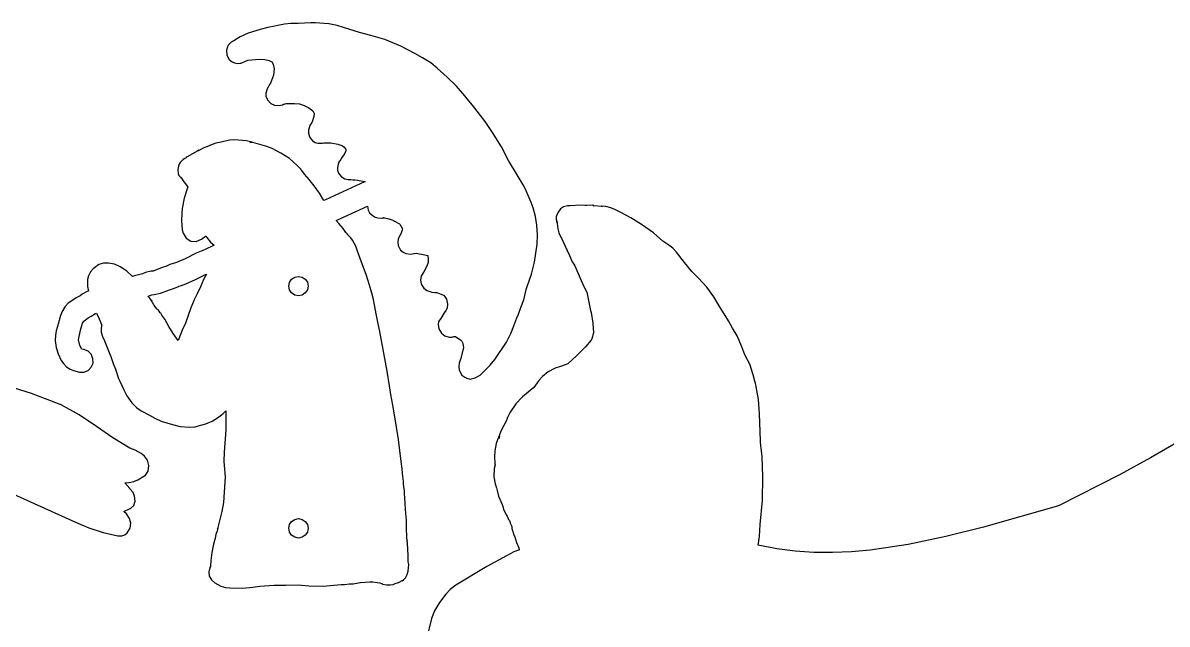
# Model space of a CAD drawing. Extents: x -104 to 747, y 152 to 800.
# Drawn here: x 368.5 to 604.6, y 664.1 to 788.2 of the extents above; entities that cross this region are included whole.
import ezdxf

# ---------------------------------------------------------------- set-up
doc = ezdxf.new("R2010")
doc.units = 0

msp = doc.modelspace()

# ---------------------------------------------------------------- linework, layer by layer
for p, q in [((414.998, 786.12), (413.359, 785.315)), ((417.496, 786.857), (414.998, 786.12)), ((419.092, 787.27), (417.496, 786.857)), ((420.502, 787.535), (419.092, 787.27)), ((421.11, 787.711), (420.502, 787.535)), ((422.497375, 787.97075), (421.11, 787.711)), ((423.824, 788.088), (422.497375, 787.97075)), ((425.318, 788.101), (423.824, 788.088)), ((427.92, 788.221), (425.318, 788.101)), ((428.835, 788.221), (427.92, 788.221)), ((428.837, 788.228), (428.835, 788.221)), ((428.836, 788.219), (428.837, 788.228)), ((431.661, 788.01), (428.836, 788.219)), ((433.366, 787.71), (431.661, 788.01)), ((434.688, 787.299), (433.366, 787.71)), ((437.96, 786.252), (434.688, 787.299)), ((440.299, 785.654), (437.96, 786.252)), ((411.528375, 784.280625), (410.968, 783.663)), ((411.74, 784.35), (411.528375, 784.280625)), ((411.939, 784.444), (411.74, 784.35)), ((412.043, 784.53), (411.939, 784.444)), ((413.359, 785.315), (412.043, 784.53)), ((443.184, 784.805), (440.299, 785.654)), ((446.475875, 783.42975), (443.184, 784.805)), ((410.736, 783.267), (410.535, 782.585)), ((410.535, 782.585), (410.605, 781.593)), ((410.605, 781.593), (411.102, 780.68)), ((410.968, 783.663), (410.736, 783.267)), ((449.407, 781.879), (446.475875, 783.42975)), ((450.9905, 781.029875), (449.407, 781.879)), ((411.102, 780.68), (411.707, 780.18)), ((411.707, 780.18), (412.173, 779.972)), ((412.173, 779.972), (412.718, 779.863)), ((412.718, 779.863), (413.36, 779.897)), ((413.36, 779.897), (413.546, 779.938)), ((413.546, 779.938), (413.731, 779.995)), ((413.731, 779.995), (413.849, 780.042)), ((413.849, 780.042), (414.177, 780.172)), ((414.177, 780.172), (414.971, 780.547)), ((414.971, 780.547), (417.332125, 780.761625)), ((417.332125, 780.761625), (418.419547, 780.677922)), ((418.419547, 780.677922), (419.364, 780.449)), ((419.364, 780.449), (419.921, 780.157)), ((419.921, 780.157), (420.161, 779.735)), ((420.161, 779.735), (420.342, 778.742)), ((452.706, 779.952), (450.9905, 781.029875)), ((454.021, 778.859), (452.706, 779.952)), ((420.265, 777.41), (419.614, 775.774)), ((420.342, 778.742), (420.265, 777.41)), ((456.051, 777.042), (454.021, 778.859)), ((457.974, 775.175), (456.051, 777.042)), ((418.84, 774.391), (418.63675, 773.6765)), ((419.078, 774.86), (418.84, 774.391)), ((419.132, 774.932), (419.078, 774.86)), ((419.223, 775.111), (419.132, 774.932)), ((419.425, 775.478), (419.223, 775.111)), ((419.614, 775.774), (419.425, 775.478)), ((459.713, 773.149), (457.974, 775.175)), ((418.63675, 773.6765), (418.68925, 773.083188)), ((418.68925, 773.083188), (419.011, 772.32)), ((419.011, 772.32), (419.6835, 771.601875)), ((460.212875, 772.579625), (459.713, 773.149)), ((461.258, 771.27), (460.212875, 772.579625)), ((419.6835, 771.601875), (420.452, 771.216)), ((420.452, 771.216), (421.418, 771.153)), ((421.418, 771.153), (422.077, 771.343)), ((422.077, 771.343), (422.28, 771.454)), ((422.28, 771.454), (422.406, 771.476)), ((422.406, 771.476), (422.855, 771.568)), ((422.855, 771.568), (424.537, 771.61)), ((424.537, 771.61), (425.602, 771.526)), ((425.602, 771.526), (426.574875, 771.176625)), ((426.574875, 771.176625), (427.541, 770.666)), ((427.541, 770.666), (428.377, 770.091)), ((428.377, 770.091), (428.649, 769.539)), ((463.934, 767.861), (461.258, 771.27)), ((428.037, 767.478), (427.73925, 767.063875)), ((428.146, 767.643), (428.037, 767.478)), ((428.208, 767.777), (428.146, 767.643)), ((428.5725, 768.913375), (428.208, 767.777)), ((428.649, 769.539), (428.5725, 768.913375)), ((464.724, 766.661), (463.934, 767.861)), ((427.446, 766.082), (427.44, 765.444)), ((427.44, 765.444), (427.63125, 764.743125)), ((427.73925, 767.063875), (427.446, 766.082)), ((465.419, 765.591), (464.724, 766.661)), ((467.281, 762.671), (465.419, 765.591)), ((406.405125, 762.653), (405.724, 762.382)), ((406.46, 762.636), (406.405125, 762.653)), ((406.503, 762.651), (406.46, 762.636)), ((407.228, 762.986), (406.503, 762.651)), ((408.3545, 763.37025), (407.228, 762.986)), ((409.406, 763.597), (408.3545, 763.37025)), ((411.135, 764.015), (409.406, 763.597)), ((412.2, 764.076), (411.135, 764.015)), ((414.652, 763.854), (412.2, 764.076)), ((415.489, 763.644), (414.652, 763.854)), ((415.972, 763.546), (415.378, 763.609)), ((415.378, 763.609), (415.742, 763.579)), ((415.531, 763.627), (415.489, 763.644)), ((415.742, 763.579), (415.531, 763.627)), ((416.428, 763.437), (415.972, 763.546)), ((418.893, 762.72), (416.428, 763.437)), ((419.941, 762.276), (418.893, 762.72)), ((427.63125, 764.743125), (428.301, 763.881)), ((428.301, 763.881), (428.845453, 763.556109)), ((428.845453, 763.556109), (429.412875, 763.391625)), ((429.412875, 763.391625), (430.341, 763.392)), ((430.341, 763.392), (430.654, 763.481)), ((430.654, 763.481), (431.463, 763.456)), ((431.463, 763.456), (432.067, 763.447)), ((432.067, 763.447), (433.518, 763.165)), ((433.518, 763.165), (434.352, 762.935)), ((434.352, 762.935), (434.487, 762.844)), ((434.487, 762.844), (434.833, 762.605)), ((434.833, 762.605), (435.123, 762.238)), ((468.708, 759.795), (467.281, 762.671)), ((401.92, 760.211), (401.629, 760.003)), ((402.203, 760.41), (401.92, 760.211)), ((402.223125, 760.43), (402.203, 760.41)), ((402.433, 760.567), (402.223125, 760.43)), ((404.65, 761.821), (402.433, 760.567)), ((404.862, 761.934), (404.65, 761.821)), ((404.72825, 761.839875), (404.862, 761.934)), ((404.737, 761.85), (404.72825, 761.839875)), ((405.724, 762.382), (404.737, 761.85)), ((421.742, 761.362625), (419.941, 762.276)), ((423.516, 760.216), (421.742, 761.362625)), ((425.044, 758.847), (423.516, 760.216)), ((434.202, 760.164), (434.094, 760.019)), ((434.228, 760.219), (434.202, 760.164)), ((434.516, 760.735), (434.228, 760.219)), ((434.853, 761.217), (434.516, 760.735)), ((435.174, 761.803), (434.853, 761.217)), ((435.123, 762.238), (435.174, 762.016)), ((435.174, 762.016), (435.174, 761.803)), ((400.634, 758.685), (400.525, 757.972)), ((400.525, 757.972), (400.588953, 757.138141)), ((400.789, 759.066), (400.634, 758.685)), ((401.012, 759.421), (400.789, 759.066)), ((401.225, 759.667), (401.012, 759.421)), ((401.381, 759.811), (401.225, 759.667)), ((401.494, 759.902), (401.381, 759.811)), ((401.629, 760.003), (401.494, 759.902)), ((425.568, 758.307), (425.044, 758.847)), ((425.844, 758.017), (425.568, 758.307)), ((425.871875, 757.997), (425.844, 758.017)), ((426.055, 757.791), (425.871875, 757.997)), ((426.635, 757.034), (426.055, 757.791)), ((433.549, 759.079), (433.412, 758.289)), ((433.412, 758.289), (433.448375, 757.8335)), ((433.448375, 757.8335), (433.661, 757.21)), ((433.73, 759.477), (433.549, 759.079)), ((433.882, 759.722), (433.73, 759.477)), ((434.094, 760.019), (433.882, 759.722)), ((470.505, 756.842), (468.708, 759.795)), ((400.588953, 757.138141), (400.738875, 756.713125)), ((400.738875, 756.713125), (401.045, 756.418)), ((401.045, 756.418), (401.208, 756.1955)), ((401.208, 756.1955), (401.188, 756.228)), ((401.188, 756.228), (401.444, 755.881)), ((401.444, 755.881), (401.533, 755.766)), ((401.659, 755.623), (401.473203, 755.82)), ((401.473203, 755.82), (401.486625, 755.7995)), ((401.486625, 755.7995), (401.909, 755.262)), ((401.533, 755.766), (401.65525, 755.6285)), ((401.65525, 755.6285), (401.659, 755.623)), ((427.571, 755.931), (426.635, 757.034)), ((427.797, 755.609), (427.571, 755.931)), ((428.364, 754.92), (427.797, 755.609)), ((439.041, 755.401), (430.943, 751.728)), ((433.661, 757.21), (434.20475, 756.515625)), ((434.20475, 756.515625), (434.978, 756.023)), ((434.978, 756.023), (435.65325, 755.8735)), ((435.65325, 755.8735), (436.222, 755.898)), ((436.222, 755.898), (436.576, 755.859)), ((436.576, 755.859), (436.637, 755.852)), ((436.637, 755.852), (436.703, 755.846)), ((436.703, 755.846), (436.731, 755.843)), ((436.731, 755.843), (436.778, 755.839)), ((436.778, 755.839), (436.862, 755.835)), ((436.862, 755.835), (436.963, 755.861)), ((436.963, 755.861), (437.059, 755.855)), ((437.059, 755.855), (437.588, 755.785)), ((437.588, 755.785), (439.036, 755.503)), ((439.036, 755.503), (439.141, 755.44)), ((439.141, 755.44), (439.041, 755.401)), ((471.733, 754.808), (470.505, 756.842)), ((402.521, 754.172), (401.794, 752.043125)), ((401.909, 755.262), (402.592, 754.329)), ((402.592, 754.329), (402.521, 754.172)), ((428.624, 754.622), (428.364, 754.92)), ((429.72, 753.0995), (428.624, 754.622)), ((430.597, 751.583), (429.72, 753.0995)), ((472.172, 754.048), (471.733, 754.808)), ((473.424, 751.143), (472.172, 754.048)), ((401.794, 752.043125), (401.406, 749.942)), ((430.943, 751.728), (430.597, 751.583)), ((473.836, 750.091), (473.424, 751.143)), ((401.406, 749.942), (401.302, 748.911)), ((401.302, 748.911), (401.302, 748.14)), ((433.152, 747.448), (439.628, 750.386)), ((439.628, 750.386), (439.745125, 749.584125)), ((439.745125, 749.584125), (440.027234, 749.057797)), ((440.027234, 749.057797), (440.577, 748.513)), ((440.577, 748.513), (441.239, 748.121547)), ((474.296625, 748.26825), (473.836, 750.091)), ((478.806, 748.912), (478.576, 748.268)), ((478.952, 749.164), (478.806, 748.912)), ((479.45825, 749.8165), (478.952, 749.164)), ((480.074, 750.256), (479.45825, 749.8165)), ((480.868625, 750.470375), (480.067, 750.268)), ((480.067, 750.268), (480.074, 750.261)), ((480.074, 750.261), (480.074, 750.256)), ((481.434, 750.447), (480.868625, 750.470375)), ((483.562, 750.63), (481.434, 750.447)), ((484.53, 750.531), (483.562, 750.63)), ((484.791, 750.555), (484.53, 750.531)), ((486.127875, 750.59625), (484.791, 750.555)), ((486.309609, 750.516187), (486.127875, 750.59625)), ((486.156, 750.483), (486.309609, 750.516187)), ((488.057, 750.34), (486.156, 750.483)), ((487.91275, 750.40675), (487.852781, 750.375156)), ((487.852781, 750.375156), (488.057, 750.34)), ((488.811, 750.34), (487.91275, 750.40675)), ((489.858047, 750.086563), (488.811, 750.34)), ((490.684875, 749.742), (489.858047, 750.086563)), ((491.76, 749.141), (490.684875, 749.742)), ((493.97175, 747.981875), (491.76, 749.141)), ((401.302, 748.14), (401.2595, 747.97)), ((401.2595, 747.97), (401.268, 747.119)), ((401.268, 747.119), (401.3065, 746.762125)), ((401.3065, 746.762125), (401.318, 746.778)), ((401.318, 746.778), (401.351, 746.609)), ((401.351, 746.609), (401.343, 746.541)), ((401.343, 746.541), (401.411, 745.483)), ((433.701, 746.791), (433.152, 747.448)), ((434.603, 745.773), (433.701, 746.791)), ((441.239, 748.121547), (441.7945, 747.959875)), ((441.7945, 747.959875), (442.553, 747.958)), ((442.553, 747.958), (442.913375, 747.976625)), ((442.913375, 747.976625), (442.79, 747.987)), ((442.79, 747.987), (443.213, 747.965)), ((443.213, 747.965), (444.045, 747.773)), ((444.045, 747.773), (444.679, 747.592)), ((444.679, 747.592), (444.966, 747.473)), ((444.966, 747.473), (445.209, 747.325)), ((445.209, 747.325), (446.225, 746.763)), ((446.225, 746.763), (446.283, 746.682)), ((446.283, 746.682), (446.859, 745.704)), ((474.551, 746.48), (474.296625, 748.26825)), ((474.68775, 744.480734), (474.551, 746.48)), ((478.576, 748.268), (478.5725, 747.67675)), ((478.5725, 747.67675), (478.656, 747.369)), ((478.631, 747.545), (478.633, 747.546)), ((478.656, 747.368), (478.631, 747.545)), ((478.633, 747.546), (478.704625, 746.998125)), ((478.656, 747.369), (478.881, 745.729)), ((478.669, 747.231), (478.656, 747.368)), ((478.704625, 746.998125), (478.669, 747.231)), ((496.17, 746.609), (493.97175, 747.981875)), ((498.609, 744.871), (496.17, 746.609)), ((401.411, 745.483), (401.615, 744.795)), ((401.615, 744.795), (402.19475, 743.803)), ((402.19475, 743.803), (403.169, 743.195)), ((405.368, 743.564), (406.214, 744.193)), ((406.214, 744.193), (406.266, 744.23)), ((406.266, 744.23), (406.485, 743.914)), ((406.485, 743.914), (407.233, 742.98975)), ((435.056, 745.174), (434.603, 745.773)), ((435.191, 744.968), (435.056, 745.174)), ((435.476, 744.624), (435.191, 744.968)), ((435.862, 744.231), (435.359, 744.684)), ((435.359, 744.684), (435.589, 744.493)), ((435.589, 744.493), (435.476, 744.624)), ((436.179, 743.834), (435.862, 744.231)), ((436.549, 743.404), (436.179, 743.834)), ((446.38, 744.476), (445.99, 743.574)), ((446.613, 744.981), (446.38, 744.476)), ((446.671, 745.082), (446.613, 744.981)), ((446.793, 745.48), (446.671, 745.082)), ((446.859, 745.704), (446.793, 745.48)), ((474.62425, 742.535375), (474.68775, 744.480734)), ((478.881, 745.729), (479.075625, 744.916125)), ((479.075625, 744.916125), (479.442, 744.149)), ((479.442, 744.149), (479.564, 743.970875)), ((479.564, 743.970875), (479.53, 744.029)), ((479.53, 744.029), (479.633, 743.82)), ((479.633, 743.82), (480.805, 741.246)), ((500.533, 743.171), (498.609, 744.871)), ((403.169, 743.195), (404.313875, 743.108375)), ((406.03, 741.36), (404.256, 740.695)), ((404.313875, 743.108375), (405.368, 743.564)), ((407.975, 742.343), (406.03, 741.36)), ((407.233, 742.98975), (407.975, 742.343)), ((437.22, 742.138), (436.549, 743.404)), ((437.577, 741.133), (437.22, 742.138)), ((445.99, 743.574), (445.89, 742.99)), ((445.89, 742.99), (445.941, 742.309375)), ((445.941, 742.309375), (446.445, 741.337)), ((446.445, 741.337), (446.955656, 740.898625)), ((474.114, 738.839), (474.62425, 742.535375)), ((480.805, 741.246), (481.283, 740.202)), ((501.806625, 742.352), (500.533, 743.171)), ((502.592734, 741.738875), (501.806625, 742.352)), ((503.399, 740.909), (502.592734, 741.738875)), ((401.995, 739.555), (400.238, 738.766)), ((404.256, 740.695), (401.995, 739.555)), ((438.113, 739.581), (437.577, 741.133)), ((439.41, 736.1), (438.113, 739.581)), ((446.955656, 740.898625), (447.54075, 740.6275)), ((447.54075, 740.6275), (448.554, 740.488)), ((448.554, 740.488), (449.219, 740.661)), ((449.219, 740.661), (449.329, 740.661)), ((449.329, 740.661), (449.681, 740.678)), ((449.681, 740.678), (451.44, 740.368)), ((451.44, 740.368), (452.001, 740.198)), ((452.001, 740.198), (452.065, 740.187)), ((452.065, 740.187), (452.129, 739.359)), ((452.129, 739.359), (452.125, 738.765)), ((481.283, 740.202), (481.884, 738.943)), ((481.884, 738.943), (482.33225, 738.2315)), ((505.052125, 738.787625), (503.399, 740.909)), ((382.502, 736.852), (382.0885, 736.025422)), ((383.002375, 737.483625), (382.502, 736.852)), ((383.289, 737.708), (383.002375, 737.483625)), ((384.175, 738.33), (383.289, 737.708)), ((385.158, 738.636375), (384.175, 738.33)), ((385.418, 738.621), (385.158, 738.636375)), ((386.216375, 738.66975), (385.418, 738.621)), ((387.44, 738.429), (386.216375, 738.66975)), ((388.180875, 738.11425), (387.44, 738.429)), ((388.576, 737.855), (388.180875, 738.11425)), ((389.121, 737.513), (388.576, 737.855)), ((390.003, 736.997), (389.121, 737.513)), ((391.125, 735.874), (390.003, 736.997)), ((393.83, 736.73), (393.179, 736.459)), ((395.017375, 736.9805), (393.83, 736.73)), ((395.379, 736.997), (395.017375, 736.9805)), ((397.249, 737.716), (395.379, 736.997)), ((398.18, 737.988), (397.249, 737.716)), ((398.189375, 738.034375), (398.103922, 737.972703)), ((398.103922, 737.972703), (398.18, 737.988)), ((398.864, 738.35), (398.189375, 738.034375)), ((400.238, 738.766), (398.864, 738.35)), ((451.112, 736.661), (450.697, 735.931)), ((451.123, 736.678), (451.112, 736.661)), ((451.154, 736.73), (451.123, 736.678)), ((451.85, 738.044), (451.154, 736.73)), ((452.125, 738.765), (451.85, 738.044)), ((473.467, 736.358), (474.114, 738.839)), ((482.33225, 738.2315), (482.416406, 738.146781)), ((482.389, 738.231), (482.341859, 738.302453)), ((482.341859, 738.302453), (482.357625, 738.223625)), ((482.357625, 738.223625), (482.594, 737.62)), ((482.416406, 738.146781), (482.389, 738.231)), ((482.594, 737.62), (484.21, 733.968)), ((506.538, 736.949), (505.052125, 738.787625)), ((508.003625, 735.462125), (506.538, 736.949)), ((381.88725, 735.235875), (381.868, 733.838)), ((382.0885, 736.025422), (381.88725, 735.235875)), ((391.554, 736.044), (391.125, 735.874)), ((393.179, 736.459), (391.554, 736.044)), ((401.084, 733.9875), (402.142, 734.356)), ((402.142, 734.356), (404.117, 735.245)), ((404.117, 735.245), (406.177, 736.292)), ((405.889, 735.405), (405.162, 733.744)), ((406.414, 736.381), (405.889, 735.405)), ((406.177, 736.292), (406.414, 736.381)), ((406.414, 736.381), (406.414, 736.381)), ((423.38, 733.915), (423.532, 734.680125)), ((423.532, 734.680125), (423.966, 735.329)), ((423.966, 735.329), (424.614875, 735.762625)), ((424.614875, 735.762625), (425.38, 735.915)), ((425.38, 735.915), (426.15825, 735.75775)), ((426.15825, 735.75775), (426.794, 735.329)), ((426.794, 735.329), (427.22275, 734.69325)), ((427.22275, 734.69325), (427.38, 733.915)), ((439.708, 735.188), (439.41, 736.1)), ((440.065, 734.129), (439.708, 735.188)), ((450.697, 735.931), (450.567625, 735.213625)), ((450.567625, 735.213625), (450.721, 734.269)), ((450.721, 734.269), (451.255625, 733.450375)), ((472.602, 733.843), (473.467, 736.358)), ((509.647, 733.685), (508.003625, 735.462125)), ((380.334, 731.906), (379.535, 731.483)), ((380.78475, 732.21975), (380.334, 731.906)), ((381.819, 732.772), (380.78475, 732.21975)), ((382.067, 732.865), (381.819, 732.772)), ((381.868, 733.838), (382.067, 732.865)), ((394.332, 731.8), (394.608, 731.871)), ((394.716, 731.389), (394.332, 731.8)), ((394.608, 731.871), (395.139, 732.106)), ((395.139, 732.106), (395.619375, 732.138)), ((395.619375, 732.138), (396.897, 732.44)), ((396.897, 732.44), (398.747, 733.152)), ((398.747, 733.152), (399.846, 733.483)), ((399.846, 733.483), (400.611375, 733.824375)), ((400.611375, 733.824375), (400.707, 733.913)), ((400.707, 733.913), (401.084, 733.9875)), ((404.52, 732.307), (403.878, 731.04)), ((405.162, 733.744), (404.52, 732.307)), ((423.5315, 733.149), (423.38, 733.915)), ((423.965, 732.5), (423.5315, 733.149)), ((424.614375, 732.066375), (423.965, 732.5)), ((425.38, 731.914), (424.614375, 732.066375)), ((426.1455, 732.066375), (425.38, 731.914)), ((426.794, 732.5), (426.1455, 732.066375)), ((427.227625, 733.149375), (426.794, 732.5)), ((427.38, 733.915), (427.227625, 733.149375)), ((440.511, 732.455), (440.065, 734.129)), ((440.843, 731.114), (440.511, 732.455)), ((451.255625, 733.450375), (451.869, 732.988)), ((451.869, 732.988), (452.8885, 732.639375)), ((452.8885, 732.639375), (453.536, 732.602)), ((453.536, 732.602), (453.94, 732.583)), ((453.94, 732.583), (455.308, 732.042)), ((455.308, 732.042), (455.355, 732.008)), ((455.355, 732.008), (455.934875, 731.214625)), ((471.867, 731.092), (472.082, 731.996)), ((472.082, 731.996), (472.37, 733.237)), ((472.37, 733.237), (472.602, 733.843)), ((484.21, 733.968), (484.669, 733.033)), ((484.669, 733.033), (484.88225, 732.58225)), ((484.926625, 732.494125), (484.881, 732.631)), ((484.881, 732.631), (485.33, 730.237)), ((484.88225, 732.58225), (484.926625, 732.494125)), ((511.066375, 731.677125), (509.647, 733.685)), ((377.235875, 729.698125), (377.013, 729.265)), ((377.899, 730.357), (377.235875, 729.698125)), ((378.435, 730.701), (377.899, 730.357)), ((379.535, 731.483), (378.435, 730.701)), ((395.007, 731.009), (394.716, 731.389)), ((395.1575, 730.77625), (395.007, 731.009)), ((395.575, 730.014), (395.026, 730.971)), ((395.026, 730.971), (395.1575, 730.77625)), ((395.594, 729.979), (395.575, 730.014)), ((395.851, 729.62), (395.594, 729.979)), ((396.258, 729.129), (395.851, 729.62)), ((403.878, 731.04), (403.177, 729.417)), ((441.425, 728.172), (440.843, 731.114)), ((455.934875, 731.214625), (456.106, 730.206)), ((456.106, 730.206), (456.048, 729.367)), ((470.775, 728.091), (471.259, 729.504)), ((471.259, 729.504), (471.867, 731.092)), ((485.33, 730.237), (485.648, 728.886)), ((512.167, 729.808), (511.066375, 731.677125)), ((514.093, 726.754), (512.167, 729.808)), ((376.285, 727.844), (375.788, 726.03)), ((376.718, 728.776625), (376.285, 727.844)), ((376.95, 729.119), (376.718, 728.776625)), ((377.013, 729.265), (376.906875, 729.045375)), ((376.906875, 729.045375), (376.95, 729.119)), ((381.094, 726.693), (382.001, 727.365)), ((382.001, 727.365), (382.635, 727.693)), ((382.635, 727.693), (383.527, 728.232)), ((383.527, 728.232), (383.694, 728.297)), ((383.694, 728.297), (383.835, 727.955)), ((383.835, 727.955), (384.123, 727.469)), ((384.123, 727.469), (384.768, 725.965)), ((396.314, 729.073), (396.258, 729.129)), ((396.411, 728.974), (396.314, 729.073)), ((396.619, 728.739), (396.41075, 728.991875)), ((396.41075, 728.991875), (396.411, 728.974)), ((396.884, 728.398), (396.619, 728.739)), ((396.965, 728.286), (396.884, 728.398)), ((397.169, 727.939), (396.965, 728.286)), ((397.8, 727.064), (397.169, 727.939)), ((398.653, 725.534), (397.8, 727.064)), ((403.177, 729.417), (402.079, 726.274)), ((441.828, 726.111), (441.425, 728.172)), ((454.725, 727.249), (454.302875, 726.583)), ((455.425, 728.378), (454.725, 727.249)), ((455.768, 728.874), (455.425, 728.378)), ((456.048, 729.367), (455.768, 728.874)), ((469.786, 725.716), (470.451, 727.337)), ((470.451, 727.337), (470.775, 728.091)), ((485.648, 728.886), (485.724, 728.647)), ((485.724, 728.647), (485.767, 728.433)), ((485.767, 728.433), (486.146875, 726.27525)), ((375.788, 726.03), (375.394875, 724.638125)), ((379.981, 722.802), (380.425, 724.789)), ((380.425, 724.789), (380.811, 726.242)), ((380.811, 726.242), (380.845625, 726.250375)), ((380.845625, 726.250375), (381.094, 726.693)), ((384.777, 725.781), (384.670953, 725.012828)), ((384.670953, 725.012828), (384.715375, 724.395875)), ((384.768, 725.965), (384.807, 725.878)), ((384.807, 725.878), (384.777, 725.781)), ((399.572, 724.103), (398.653, 725.534)), ((401.366, 724.785), (400.71, 723.046)), ((402.079, 726.274), (401.366, 724.785)), ((442.183, 724.501), (441.828, 726.111)), ((454.302875, 726.583), (454.193859, 725.953562)), ((454.193859, 725.953562), (454.342, 725.065)), ((454.342, 725.065), (454.879875, 724.164875)), ((469.179125, 724.1555), (469.786, 725.716)), ((486.146875, 726.27525), (486.271, 724.278)), ((514.904, 725.2), (514.093, 726.754)), ((515.912, 723.658), (514.904, 725.2)), ((375.230984, 723.721641), (375.184, 722.656)), ((375.184, 722.656), (375.38425, 721.237)), ((375.394875, 724.638125), (375.230984, 723.721641)), ((380.292, 721.671), (379.981, 722.802)), ((384.715375, 724.395875), (384.992, 723.499)), ((384.992, 723.499), (385.379, 722.597)), ((385.379, 722.597), (386.736, 719.189)), ((400.549, 722.663), (399.572, 724.103)), ((400.71, 723.046), (400.549, 722.663)), ((443.681, 716.327), (442.183, 724.501)), ((454.879875, 724.164875), (455.567, 723.627)), ((455.567, 723.627), (456.445, 723.381)), ((456.445, 723.381), (457.124375, 723.3845)), ((457.124375, 723.3845), (457.311, 723.457)), ((457.311, 723.457), (457.431, 723.482)), ((457.431, 723.482), (457.811, 723.511)), ((457.811, 723.511), (458.078, 723.302)), ((458.078, 723.302), (458.80325, 722.828375)), ((458.80325, 722.828375), (459.107, 722.525)), ((459.107, 722.525), (459.215, 722.264)), ((465.876, 718.744), (468.297, 722.346)), ((468.297, 722.346), (469.179125, 724.1555)), ((485.806, 722.752), (484.619, 721.396)), ((485.891, 722.996), (485.806, 722.752)), ((486.271, 724.278), (485.891, 722.996)), ((516.87, 721.402), (515.912, 723.658)), ((375.38425, 721.237), (375.829, 719.905)), ((380.708, 720.917), (380.292, 721.671)), ((381.105, 720.842), (380.708, 720.917)), ((381.971375, 720.48625), (381.105, 720.842)), ((382.636, 719.826), (381.971375, 720.48625)), ((459.427, 721.205), (458.88, 718.977)), ((459.215, 722.264), (459.372, 721.625)), ((459.372, 721.625), (459.427, 721.205)), ((484.619, 721.396), (482.793, 719.588)), ((517.479, 719.721), (516.87, 721.402)), ((375.829, 719.905), (376.437625, 718.56925)), ((376.437625, 718.56925), (376.899859, 717.912344)), ((376.899859, 717.912344), (377.56, 717.259)), ((382.635234, 717.145328), (383, 718.026)), ((382.996875, 718.962), (382.636, 719.826)), ((383, 718.026), (382.996875, 718.962)), ((386.736, 719.189), (387.14, 717.962)), ((387.14, 717.962), (387.62, 716.765)), ((458.528, 717.972), (458.442281, 717.286859)), ((458.76, 718.62), (458.528, 717.972)), ((458.88, 718.977), (458.76, 718.62)), ((464.954875, 717.579625), (465.876, 718.744)), ((480.992, 717.843), (479.647, 717.38)), ((482.793, 719.588), (480.992, 717.843)), ((518.472, 717.787), (517.479, 719.721)), ((518.614, 717.375), (518.472, 717.787)), ((377.56, 717.259), (378.271781, 716.775344)), ((378.271781, 716.775344), (378.986, 716.452)), ((378.986, 716.452), (380.184, 716.131)), ((380.184, 716.131), (381.136578, 716.136984)), ((381.136578, 716.136984), (381.983875, 716.495375)), ((381.983875, 716.495375), (382.635234, 717.145328)), ((387.62, 716.765), (388.283, 714.822)), ((444.199, 713.316), (443.681, 716.327)), ((458.442281, 717.286859), (458.557, 716.583625)), ((458.557, 716.583625), (459.117, 715.514)), ((459.117, 715.514), (459.683875, 715.076375)), ((461.839, 714.957), (462.852125, 715.52075)), ((462.852125, 715.52075), (463.359, 716.017)), ((463.359, 716.017), (464.105, 716.743)), ((464.105, 716.743), (464.954875, 717.579625)), ((476.873, 716.192), (475.742, 715.259)), ((478.37475, 716.98475), (476.873, 716.192)), ((479.647, 717.38), (478.37475, 716.98475)), ((518.763, 716.897), (518.614, 717.375)), ((519.16, 715.581), (518.763, 716.897)), ((519.545, 714.29), (519.16, 715.581)), ((370.322875, 711.714625), (364.394, 713.603)), ((388.283, 714.822), (388.543, 714.272)), ((388.543, 714.272), (389.366, 712.518)), ((444.469, 711.544), (444.199, 713.316)), ((459.683875, 715.076375), (460.118, 714.902)), ((460.118, 714.902), (460.80225, 714.720625)), ((460.80225, 714.720625), (461.839, 714.957)), ((473.969, 712.998), (471.632, 711.035)), ((474.995, 714.398), (473.969, 712.998)), ((475.742, 715.259), (474.995, 714.398)), ((519.677, 713.847), (519.545, 714.29)), ((519.69325, 713.818375), (519.677, 713.847)), ((519.768, 713.507), (519.69325, 713.818375)), ((520.267313, 710.474484), (519.768, 713.507)), ((376.224, 709.464), (370.322875, 711.714625)), ((389.366, 712.518), (389.988875, 711.2695)), ((389.988875, 711.2695), (391.019, 709.784)), ((444.866, 709.329), (444.469, 711.544)), ((471.632, 711.035), (470.25225, 709.620375)), ((376.267, 709.445), (376.224, 709.464)), ((380.173125, 707.307578), (376.267, 709.445)), ((391.019, 709.784), (391.952172, 708.882063)), ((391.952172, 708.882063), (392.905875, 708.19575)), ((392.905875, 708.19575), (394.636, 707.239)), ((445.235, 706.905), (444.866, 709.329)), ((470.25225, 709.620375), (469.036, 707.89)), ((520.49475, 707.533375), (520.267313, 710.474484)), ((383.69675, 704.948625), (380.173125, 707.307578)), ((394.636, 707.239), (395.746, 706.662)), ((395.746, 706.662), (397.048, 706.045)), ((397.048, 706.045), (398.226, 705.701)), ((406.265625, 705.499875), (407.595, 706.062)), ((407.595, 706.062), (408.687, 706.741)), ((408.687, 706.741), (409.489, 707.307)), ((409.489, 707.307), (409.843, 707.626)), ((409.843, 707.626), (410.17, 707.946)), ((410.17, 707.946), (410.376, 708.153)), ((410.376, 708.153), (410.373, 704.27)), ((446.044, 702.219), (445.235, 706.905)), ((468.296, 706.143), (467.742, 705.161)), ((468.516375, 706.7615), (468.296, 706.143)), ((469.036, 707.89), (468.516375, 706.7615)), ((520.692, 701.937), (520.49475, 707.533375)), ((387.08275, 702.593609), (383.69675, 704.948625)), ((398.226, 705.701), (399.422625, 705.310625)), ((399.422625, 705.310625), (401.007, 704.93)), ((401.007, 704.93), (402.829, 704.824)), ((402.829, 704.824), (404.074, 704.891)), ((404.074, 704.891), (404.991, 705.111)), ((404.991, 705.111), (406.265625, 705.499875)), ((410.373, 704.27), (410.027, 699.623)), ((467.156, 703.98), (466.893, 703.196)), ((467.742, 705.161), (467.156, 703.98)), ((390.576, 700.468), (387.08275, 702.593609)), ((446.609, 697.715), (446.044, 702.219)), ((466.16075, 701.441375), (466.021, 700.665)), ((466.425, 702.166), (466.16075, 701.441375)), ((466.681, 702.664), (466.425, 702.166)), ((466.893, 703.196), (466.681, 702.664)), ((466.81875, 702.4315), (466.825, 702.718)), ((466.82, 702.682), (466.81875, 702.4315)), ((466.853, 702.918), (466.82, 702.682)), ((466.825, 702.718), (466.853, 702.918)), ((466.853, 702.918), (466.853, 702.918)), ((520.762, 700.834), (520.692, 701.937)), ((607.373, 702.04375), (601.187645, 698.436312)), ((391.67525, 700.02925), (390.576, 700.468)), ((392.941, 699.346), (391.67525, 700.02925)), ((393.617125, 698.8055), (392.941, 699.346)), ((394.213, 698.007), (393.617125, 698.8055)), ((410.027, 699.623), (409.999, 697.76)), ((465.88325, 699.845875), (465.804, 698.717)), ((466.021, 700.665), (465.88325, 699.845875)), ((520.862, 700.501), (520.762, 700.834)), ((521.057, 698.694), (520.862, 700.501)), ((394.521625, 696.886), (394.213, 698.007)), ((394.378, 695.69), (394.521625, 696.886)), ((409.999, 697.76), (410.068, 696.863)), ((410.068, 696.863), (410.252, 694.561)), ((446.775, 696.211), (446.609, 697.715)), ((465.961, 696.996), (465.783125, 696.229625)), ((465.804, 698.717), (465.907, 697.24)), ((465.907, 697.24), (465.961, 696.996)), ((521.199, 694.595), (521.057, 698.694)), ((601.187645, 698.436312), (594.906781, 694.992937)), ((392.273625, 693.923875), (393.81, 694.89)), ((393.81, 694.89), (394.378, 695.69)), ((410.252, 694.561), (409.912, 689.235125)), ((446.931, 694.514), (446.775, 696.211)), ((446.96, 694.241), (446.931, 694.514)), ((446.989, 694.07), (446.96, 694.241)), ((447.035, 693.623), (446.989, 694.07)), ((465.783125, 696.229625), (465.723, 694.525)), ((465.723, 694.525), (465.995, 693.12875)), ((521.109, 689.637), (521.199, 694.595)), ((594.906781, 694.992937), (582.173, 688.529)), ((389.554, 693.295), (390.406, 693.348)), ((390.581, 692.164), (389.554, 693.295)), ((390.406, 693.348), (390.435, 693.353)), ((390.435, 693.353), (391.391391, 693.575578)), ((390.63, 692.096), (390.581, 692.164)), ((391.260875, 691.283375), (390.63, 692.096)), ((391.391391, 693.575578), (392.273625, 693.923875)), ((447.086, 692.994), (447.035, 693.623)), ((447.231, 691.596), (447.086, 692.994)), ((465.995, 693.12875), (466.27, 692.295)), ((466.27, 692.295), (466.351875, 691.74025)), ((466.351875, 691.74025), (466.655, 690.575)), ((365.874, 691.311), (379.356, 685.18)), ((391.592859, 690.518891), (391.260875, 691.283375)), ((391.429375, 688.646625), (391.702, 689.495)), ((391.702, 689.495), (391.592859, 690.518891)), ((447.285, 690.911), (447.231, 691.596)), ((447.339, 690.347), (447.285, 690.911)), ((447.411, 688.887), (447.339, 690.347)), ((466.655, 690.575), (467.43, 688.85)), ((520.672, 684.73), (521.109, 689.637)), ((389.382, 687.415), (390.775, 688.042)), ((389.918125, 686.92325), (389.382, 687.415)), ((390.775, 688.042), (391.429375, 688.646625)), ((409.583188, 687.397703), (408.96, 684.906)), ((409.912, 689.235125), (409.583188, 687.397703)), ((447.55, 686.946), (447.411, 688.887)), ((447.649, 685.598), (447.55, 686.946)), ((467.43, 688.85), (467.63, 688.205)), ((467.63, 688.205), (467.712625, 687.80225)), ((467.712625, 687.80225), (468.297, 686.603)), ((582.173, 688.529), (566.733766, 684.169109)), ((379.356, 685.18), (379.369, 685.173)), ((379.369, 685.173), (382.142125, 684.015375)), ((390.524, 685.974), (389.918125, 686.92325)), ((390.792, 684.9685), (390.524, 685.974)), ((390.652, 683.978), (390.792, 684.9685)), ((408.957, 684.897), (408.709, 683.775)), ((408.96, 684.906), (408.957, 684.897)), ((423.38, 683.915), (423.532, 684.680125)), ((423.532, 684.680125), (423.966, 685.329)), ((423.966, 685.329), (424.614875, 685.762625)), ((424.614875, 685.762625), (425.38, 685.915)), ((425.38, 685.915), (426.15825, 685.75775)), ((426.15825, 685.75775), (426.794, 685.329)), ((426.794, 685.329), (427.22275, 684.69325)), ((427.22275, 684.69325), (427.38, 683.915)), ((447.652, 684.497), (447.649, 685.598)), ((468.297, 686.603), (468.457, 686.406)), ((468.457, 686.406), (468.72, 685.756)), ((468.72, 685.756), (468.909, 685.514)), ((468.909, 685.514), (469.098, 684.839)), ((469.098, 684.839), (469.373, 684.278)), ((520.514, 682.198), (520.672, 684.73)), ((382.142125, 684.015375), (385.108, 683.031)), ((385.108, 683.031), (385.118, 683.028)), ((385.118, 683.028), (388.14, 682.341)), ((388.14, 682.341), (388.928, 682.351)), ((388.928, 682.351), (389.545563, 682.605219)), ((389.545563, 682.605219), (390.045, 682.99875)), ((390.045, 682.99875), (390.652, 683.978)), ((408.354, 682.642), (408.171, 681.858)), ((408.598, 683.423), (408.354, 682.642)), ((408.734, 683.935), (408.598, 683.423)), ((408.709, 683.775), (408.734, 683.935)), ((423.5315, 683.149), (423.38, 683.915)), ((423.965, 682.5), (423.5315, 683.149)), ((424.614375, 682.066375), (423.965, 682.5)), ((426.794, 682.5), (426.1455, 682.066375)), ((427.227625, 683.149375), (426.794, 682.5)), ((427.38, 683.915), (427.227625, 683.149375)), ((447.673, 683.926), (447.652, 684.497)), ((447.778, 682.169), (447.673, 683.926)), ((469.373, 684.278), (469.427, 683.844)), ((469.427, 683.844), (469.905, 682.342)), ((469.905, 682.342), (469.997, 682.184)), ((566.733766, 684.169109), (558.949537, 682.194635)), ((407.845, 680.626), (407.524, 678.935)), ((408.171, 681.858), (407.845, 680.626)), ((425.38, 681.914), (424.614375, 682.066375)), ((426.1455, 682.066375), (425.38, 681.914)), ((447.813, 681.271), (447.778, 682.169)), ((447.816625, 681.29975), (447.813, 681.271)), ((447.851, 680.823), (447.816625, 681.29975)), ((447.945, 679.529), (447.851, 680.823)), ((469.997, 682.184), (470.365, 680.96425)), ((470.365, 680.96425), (470.859, 679.917)), ((470.859, 679.917), (470.945, 679.553)), ((520.234, 680.414), (520.514, 682.198)), ((524.046217, 679.673899), (520.234, 680.414)), ((551.150625, 680.558375), (543.358322, 679.411256)), ((558.949537, 682.194635), (551.150625, 680.558375)), ((407.456, 678.397), (407.277, 677.287)), ((407.524, 678.935), (407.456, 678.397)), ((447.989, 678.369), (447.945, 679.529)), ((448.032, 677.544), (447.989, 678.369)), ((448.043, 676.989), (448.032, 677.544)), ((468.28, 678.25), (464.25725, 676.026)), ((469.826, 679.02875), (468.28, 678.25)), ((470.97, 679.485), (469.826, 679.02875)), ((470.945, 679.553), (470.97, 679.485)), ((527.878717, 679.188143), (524.046217, 679.673899)), ((531.728839, 678.937866), (527.878717, 679.188143)), ((535.593922, 678.904203), (531.728839, 678.937866)), ((539.471303, 679.068288), (535.593922, 678.904203)), ((543.358322, 679.411256), (539.471303, 679.068288)), ((407.108, 675.826), (406.873359, 674.930984)), ((407.212, 676.04), (407.108, 675.826)), ((407.277, 677.287), (407.21, 676.079)), ((407.21, 676.079), (407.212, 676.04)), ((448.139125, 676.476875), (448.043, 676.989)), ((448.047, 675.079), (448.139125, 676.476875)), ((464.25725, 676.026), (457.851, 672.161)), ((406.873359, 674.930984), (406.985875, 674.043375)), ((406.985875, 674.043375), (407.414703, 673.258328)), ((407.414703, 673.258328), (408.129, 672.671)), ((438.182, 672.747), (440.1, 672.844)), ((440.1, 672.844), (440.517, 672.861)), ((440.517, 672.861), (440.75, 672.871)), ((440.75, 672.871), (441.649, 672.71)), ((446.00475, 672.706125), (446.932, 673.232)), ((446.81475, 673.104531), (447.0485, 673.27425)), ((446.932, 673.232), (446.81475, 673.104531)), ((447.0485, 673.27425), (447.4495, 673.709844)), ((447.4495, 673.709844), (447.834, 674.38)), ((447.834, 674.38), (448.047, 675.079)), ((408.129, 672.671), (409.401, 671.966)), ((409.401, 671.966), (410.312, 671.707375)), ((410.312, 671.707375), (411.205, 671.622)), ((411.205, 671.622), (413.857, 671.557)), ((413.857, 671.557), (415.993, 671.766)), ((415.993, 671.766), (417.41, 672.002)), ((417.41, 672.002), (420.38, 672.168)), ((420.38, 672.168), (422.786, 672.191)), ((422.786, 672.191), (425.243, 672.239)), ((425.243, 672.239), (427.532, 672.053)), ((427.532, 672.053), (430.464, 672.008)), ((430.464, 672.008), (434.231, 672.327)), ((434.231, 672.327), (434.875, 672.348)), ((434.875, 672.348), (435.927, 672.455)), ((435.927, 672.455), (436.061, 672.444)), ((436.061, 672.444), (436.693, 672.486)), ((436.693, 672.486), (437.778, 672.649)), ((437.778, 672.649), (438.083, 672.738)), ((438.083, 672.738), (438.182, 672.747)), ((441.649, 672.71), (442.204, 672.643)), ((442.204, 672.643), (442.546, 672.522)), ((442.546, 672.522), (442.576, 672.513)), ((442.576, 672.513), (442.78075, 672.4045)), ((442.78075, 672.4045), (443.548, 672.257)), ((443.548, 672.257), (444.379391, 672.241937)), ((444.379391, 672.241937), (444.949125, 672.336)), ((444.949125, 672.336), (445.313, 672.499)), ((445.313, 672.499), (446.00475, 672.706125)), ((456.698141, 671.293469), (455.793625, 670.356)), ((457.851, 672.161), (456.698141, 671.293469)), ((454.475, 668.605), (453.42275, 666.895375)), ((455.793625, 670.356), (454.475, 668.605)), ((453.42275, 666.895375), (452.816, 665.317)), ((452.816, 665.317), (452.172, 662.506))]:
    msp.add_line(p, q)

doc.saveas('drawing.dxf')
